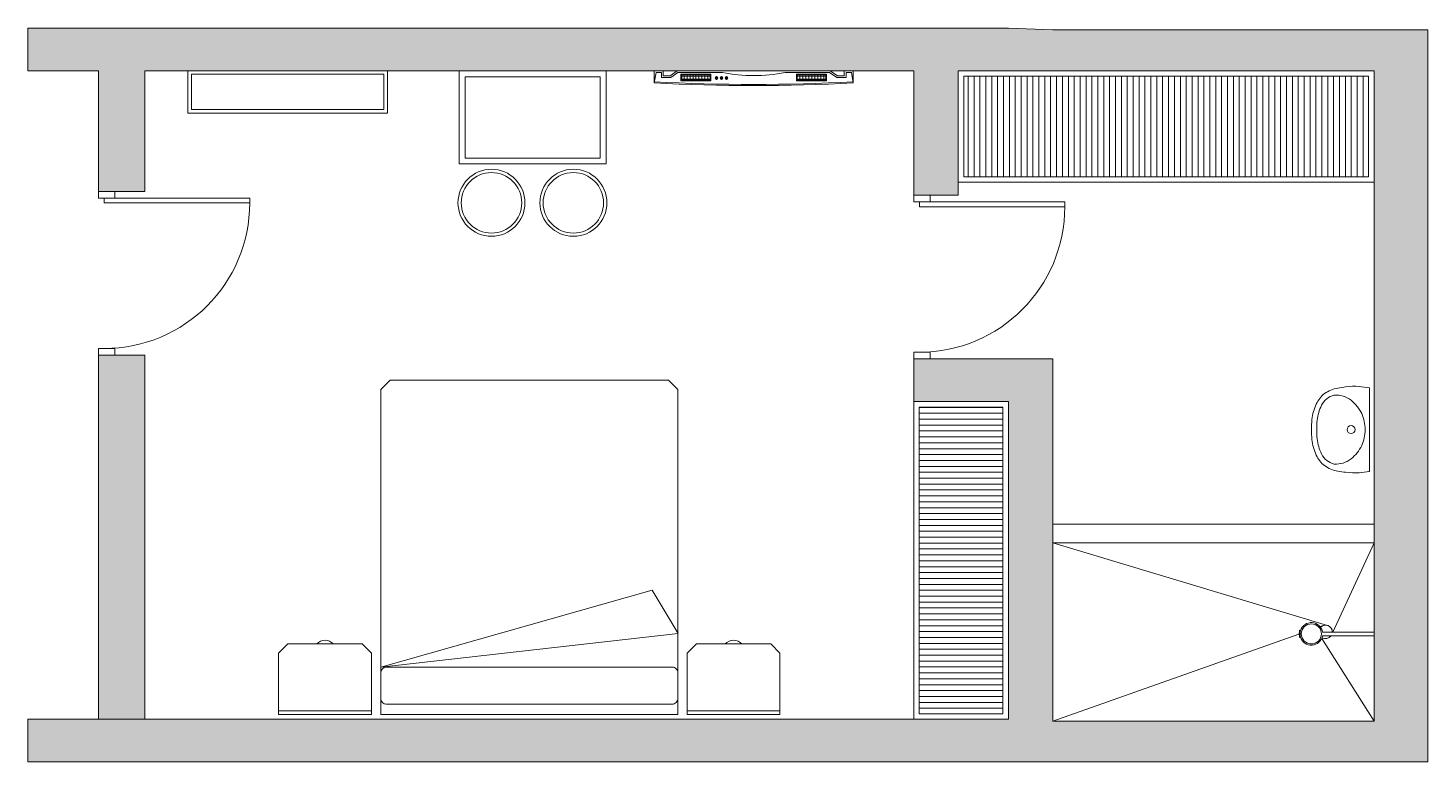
# Model space of a CAD drawing. Extents: x -441051 to -433511, y -898410 to -894460.
import ezdxf

# ---------------------------------------------------------------- set-up
doc = ezdxf.new("R2010")
doc.units = 0
doc.header["$LTSCALE"] = 25
doc.header["$MEASUREMENT"] = 0
doc.layers.add('www.cadblocksfree.com', color=7, linetype='Continuous', lineweight=9)
pattern_1 = [(360, (-990429.78, -1210478.942), (4e-15, 16), []), (90, (-990429.78, -1210478.942), (-16, 5e-15), [])]

msp = doc.modelspace()

# ---------------------------------------------------------------- hatches: boundary and pattern name
at = {"layer": 'www.cadblocksfree.com', "true_color": 0xd1d1d1}
h = msp.add_hatch(color=254, dxfattribs=at)
h.dxf.hatch_style = 1
h.paths.add_polyline_path([(-433511.3, -894469.6), (-433801.3, -894469.6), (-435531.3, -894469.6), (-435771.3, -894459.6), (-440421.3, -894459.6), (-441051.3, -894459.6), (-441051.3, -894689.6), (-440671.3, -894689.6), (-440671.3, -895339.6), (-440421.3, -895339.6), (-440421.3, -894689.6), (-436281.3, -894689.6), (-436281.3, -895359.6), (-436041.3, -895359.6), (-436041.3, -895289.6), (-436041.3, -895289.6), (-436041.3, -894689.6), (-433801.3, -894689.6), (-433801.3, -898189.6), (-435531.3, -898189.6), (-435531.3, -896239.6), (-436281.3, -896239.6), (-436281.3, -896469.6), (-435771.3, -896469.6), (-435771.3, -898179.6), (-440421.3, -898179.6), (-441051.3, -898179.6), (-441051.3, -898409.6), (-440671.3, -898409.6), (-440421.3, -898409.6), (-436281.3, -898409.6), (-436041.3, -898409.6), (-433511.3, -898409.6)])
at = {"layer": 'www.cadblocksfree.com', "lineweight": 5, "ltscale": 0.5}
h = msp.add_hatch(color=256, dxfattribs=at)
h.set_gradient(color1=(7, 8, 8), color2=(0, 0, 0), one_color=1, name='CURVED')
h.paths.add_polyline_path([(-437534.6, -894707.6), (-437534.6, -894743.4), (-437373, -894743.4), (-437373, -894707.6)])
h.paths.add_polyline_path([(-437377.1, -894711.7), (-437377.1, -894739.3), (-437530.6, -894739.3), (-437530.6, -894711.7)], flags=16)
h = msp.add_hatch(dxfattribs=at)
h.set_pattern_fill('_USER', color=256, scale=16, angle=360, style=0, double=1, pattern_type=0)
h.set_pattern_definition(pattern_1)
h.paths.add_polyline_path([(-437530.6, -894711.7), (-437530.6, -894739.3), (-437377.1, -894739.3), (-437377.1, -894711.7)])
h = msp.add_hatch(color=256, dxfattribs=at)
h.set_gradient(color1=(7, 8, 8), color2=(0, 0, 0), one_color=1, name='CURVED')
h.paths.add_polyline_path([(-437350.6, -894728.7, 1), (-437335.9, -894728.7, 1)])
h = msp.add_hatch(color=256, dxfattribs=at)
h.set_gradient(color1=(7, 8, 8), color2=(0, 0, 0), one_color=1, name='CURVED')
h.paths.add_polyline_path([(-437309.2, -894728.7, 1), (-437323.9, -894728.7, 1)])
h = msp.add_hatch(color=256, dxfattribs=at)
h.set_gradient(color1=(7, 8, 8), color2=(0, 0, 0), one_color=1, name='CURVED')
h.paths.add_polyline_path([(-437282.5, -894728.7, 1), (-437297.2, -894728.7, 1)])
h = msp.add_hatch(dxfattribs=at)
h.set_pattern_fill('_USER', color=256, scale=16, angle=360, style=0, double=1, pattern_type=0)
h.set_pattern_definition(pattern_1)
h.paths.add_polyline_path([(-436754.8, -894739.3), (-436754.8, -894711.7), (-436908.3, -894711.7), (-436908.3, -894739.3)])
at = {"layer": 'www.cadblocksfree.com', "ltscale": 0.01}
h = msp.add_hatch(dxfattribs=at)
h.set_pattern_fill('ANSI31', color=256, scale=10, angle=225)
h.set_pattern_definition([(270, (932690.884, 965291.417), (31.75, 4e-11), [])])
h.paths.add_polyline_path([(-436011.3, -894719.6), (-436011.3, -895259.6), (-433831.3, -895259.6), (-433831.3, -894719.6)])
at = {"layer": 'www.cadblocksfree.com', "true_color": 0xd1d1d1}
h = msp.add_hatch(color=254, dxfattribs=at)
h.dxf.hatch_style = 1
h.paths.add_polyline_path([(-440421.3, -896219.6), (-440671.3, -896219.6), (-440671.3, -898179.6), (-440421.3, -898179.6)])
at = {"layer": 'www.cadblocksfree.com', "ltscale": 0.01}
h = msp.add_hatch(dxfattribs=at)
h.set_pattern_fill('ANSI31', color=256, scale=10, angle=315)
h.set_pattern_definition([(8e-11, (952269.65, 781708.436), (-4e-11, 31.75), [])])
h.paths.add_polyline_path([(-435801.3, -898149.6), (-436251.3, -898149.6), (-436251.3, -896499.6), (-435801.3, -896499.6)])

# ---------------------------------------------------------------- linework, layer by layer
for p, q in [((-433801.3, -894469.6), (-433511.3, -894469.6)), ((-433511.3, -894469.6), (-433511.3, -898409.6)), ((-436041.3, -895289.6), (-433801.3, -895289.6)), ((-436041.3, -895289.6), (-433801.3, -895289.6)), ((-435531.3, -897129.6), (-433801.3, -897129.6)), ((-435531.3, -897229.6), (-433801.3, -897229.6)), ((-433801.3, -898409.6), (-433511.3, -898409.6))]:
    msp.add_line(p, q, dxfattribs=at)
at = {"layer": 'www.cadblocksfree.com'}
for p, q in [((-440189.7, -894689.6), (-439115.9, -894689.6)), ((-440189.7, -894689.6), (-440189.7, -894917.7)), ((-439115.9, -894689.6), (-439115.9, -894917.7)), ((-440170.6, -894708.7), (-439135, -894708.7)), ((-440170.6, -894708.7), (-440170.6, -894898.6)), ((-439135, -894708.7), (-439135, -894898.6)), ((-438696.9, -895159.2), (-438696.9, -894721.6)), ((-438696.9, -894721.6), (-437969.6, -894721.6)), ((-437969.6, -894721.6), (-437969.6, -895159.2)), ((-440189.7, -894917.7), (-439115.9, -894917.7)), ((-440170.6, -894898.6), (-439135, -894898.6)), ((-437969.6, -895159.2), (-438696.9, -895159.2)), ((-440671.3, -895339.6), (-440671.3, -895374.8)), ((-440671.3, -895339.6), (-440583.3, -895339.6)), ((-440671.3, -895374.8), (-440583.3, -895374.8)), ((-440640.5, -895374.8), (-440640.5, -895401.2)), ((-439857.3, -895374.8), (-440640.5, -895374.8)), ((-440583.3, -895339.6), (-440583.3, -895374.8)), ((-439857.3, -895401.2), (-439857.3, -895374.8)), ((-436281.3, -895359.6), (-436281.3, -895394.8)), ((-436281.3, -895359.6), (-436193.3, -895359.6)), ((-436193.3, -895359.6), (-436193.3, -895394.8)), ((-440640.5, -895401.2), (-439857.3, -895401.2)), ((-436281.3, -895394.8), (-436193.3, -895394.8)), ((-436250.5, -895394.8), (-436250.5, -895421.2)), ((-435467.3, -895394.8), (-436250.5, -895394.8)), ((-436250.5, -895421.2), (-435467.3, -895421.2)), ((-435467.3, -895421.2), (-435467.3, -895394.8)), ((-440671.3, -896184.4), (-440671.3, -896219.6)), ((-440671.3, -896184.4), (-440583.3, -896184.4)), ((-440583.3, -896184.4), (-440583.3, -896219.6)), ((-436281.3, -896204.4), (-436281.3, -896239.6)), ((-436281.3, -896204.4), (-436193.3, -896204.4)), ((-436193.3, -896204.4), (-436193.3, -896239.6)), ((-440671.3, -896219.6), (-440583.3, -896219.6)), ((-436281.3, -896239.6), (-436193.3, -896239.6)), ((-439101.3, -896354.6), (-439151.3, -896404.6)), ((-437601.3, -896354.6), (-439101.3, -896354.6)), ((-437551.3, -896404.6), (-437601.3, -896354.6)), ((-440671.3, -896419.6), (-440671.3, -898179.6)), ((-440421.3, -896419.6), (-440421.3, -898179.6)), ((-439151.3, -896404.6), (-439151.3, -898154.6)), ((-437551.3, -898154.6), (-437551.3, -896404.6)), ((-439151.3, -897899.1), (-437689.4, -897484.8)), ((-437689.4, -897484.8), (-437549.6, -897717.9)), ((-437551.3, -897710.1), (-437554.3, -897710.1)), ((-434203.1, -897700.3), (-434197.4, -897702.1)), ((-434079.4, -897710.3), (-433801.3, -897710.3)), ((-439651.3, -897774.6), (-439701.3, -897824.6)), ((-439251.3, -897774.6), (-439651.3, -897774.6)), ((-439201.3, -897824.6), (-439251.3, -897774.6)), ((-439151.3, -897899.1), (-437549.6, -897717.9)), ((-437501.3, -897824.6), (-437451.3, -897774.6)), ((-437451.3, -897774.6), (-437051.3, -897774.6)), ((-437051.3, -897774.6), (-437001.3, -897824.6)), ((-434206.6, -897720.3), (-434200.2, -897720.3)), ((-434206.6, -897720.3), (-434200.2, -897720.3)), ((-434197.5, -897738), (-434203, -897739.7)), ((-434079.4, -897730.3), (-433801.3, -897730.3)), ((-439701.3, -898154.6), (-439701.3, -897824.6)), ((-439201.3, -898154.6), (-439201.3, -897824.6)), ((-437501.3, -898154.6), (-437501.3, -897824.6)), ((-437001.3, -898154.6), (-437001.3, -897824.6)), ((-439148.2, -897897.6), (-439151.3, -897897.6)), ((-437581.3, -897899.1), (-439121.3, -897899.1)), ((-439201.3, -898134.6), (-439701.3, -898134.6)), ((-439201.3, -898154.6), (-439701.3, -898154.6)), ((-437551.3, -898154.6), (-439151.3, -898154.6)), ((-437583.3, -898099.1), (-439121.5, -898099.1)), ((-437501.3, -898134.6), (-437001.3, -898134.6)), ((-437501.3, -898154.6), (-437001.3, -898154.6))]:
    msp.add_line(p, q, dxfattribs=at)
at = {"layer": 'www.cadblocksfree.com', "ltscale": 0.5}
for p, q in [((-437629.7, -894689.6), (-437678.7, -894689.6)), ((-437678.7, -894689.6), (-437678.7, -894755.2)), ((-437629.7, -894689.6), (-437629.7, -894716.2)), ((-437593, -894716.2), (-437554.4, -894689.6)), ((-436730.9, -894689.6), (-437554.4, -894689.6)), ((-436692.3, -894716.2), (-436730.9, -894689.6)), ((-436606.7, -894689.6), (-436655.7, -894689.6)), ((-436655.7, -894689.6), (-436655.7, -894716.2)), ((-436606.7, -894755.2), (-436606.7, -894689.6)), ((-437668.6, -894699.6), (-437678.7, -894755.2)), ((-437639.7, -894699.6), (-437668.6, -894699.6)), ((-437639.7, -894699.6), (-437639.7, -894726.2)), ((-437639.7, -894726.2), (-437589.9, -894726.2)), ((-437629.7, -894716.2), (-437593, -894716.2)), ((-437589.9, -894726.2), (-437551.3, -894699.6)), ((-437311.1, -894699.6), (-437551.3, -894699.6)), ((-436974.2, -894699.6), (-436734, -894699.6)), ((-436695.4, -894726.2), (-436734, -894699.6)), ((-436645.6, -894726.2), (-436695.4, -894726.2)), ((-436655.7, -894716.2), (-436692.3, -894716.2)), ((-436645.6, -894699.6), (-436616.7, -894699.6)), ((-436645.6, -894699.6), (-436645.6, -894726.2)), ((-436616.7, -894699.6), (-436606.7, -894755.2)), ((-435531.3, -897229.6), (-434052.8, -897674.7)), ((-433801.3, -897229.6), (-434023.5, -897710.3)), ((-434092.7, -897681.3), (-434076.5, -897675.6)), ((-435531.3, -898189.6), (-434206.2, -897721.4)), ((-433801.3, -898189.6), (-434083.9, -897745.1))]:
    msp.add_line(p, q, dxfattribs=at)
at = {"layer": 'www.cadblocksfree.com'}
for points in [[(-433511.3, -894469.6), (-435531.3, -894469.6), (-435531.3, -894469.6), (-435531.3, -894469.6), (-435531.3, -894469.6), (-435771.3, -894459.6), (-435771.3, -894459.6), (-440421.3, -894459.6), (-441051.3, -894459.6), (-441051.3, -894689.6), (-440671.3, -894689.6), (-440671.3, -895339.6), (-440421.3, -895339.6), (-440421.3, -894689.6), (-436281.3, -894689.6), (-436281.3, -895359.6), (-436041.3, -895359.6), (-436041.3, -894689.6), (-433801.3, -894689.6), (-433801.3, -898189.6), (-435531.3, -898189.6), (-435531.3, -896239.6), (-436281.3, -896239.6), (-436281.3, -896469.6), (-435771.3, -896469.6), (-435771.3, -898179.6), (-440421.3, -898179.6), (-441051.3, -898179.6), (-441051.3, -898409.6), (-440671.3, -898409.6), (-440671.3, -898409.6), (-440421.3, -898409.6), (-440421.3, -898409.6), (-436281.3, -898409.6), (-436281.3, -898409.6), (-436041.3, -898409.6), (-436041.3, -898409.6), (-433511.3, -898409.6)], [(-433511.3, -898409.6), (-433511.3, -894469.6)]]:
    msp.add_lwpolyline(points, dxfattribs=at)
for points in [[(-437937.6, -894689.6), (-437937.6, -895191.2), (-438728.9, -895191.2), (-438728.9, -894689.6)], [(-440671.3, -896219.6), (-440421.3, -896219.6), (-440421.3, -898179.6), (-440671.3, -898179.6)]]:
    msp.add_lwpolyline(points, close=True, dxfattribs=at)
at = {"layer": 'www.cadblocksfree.com', "ltscale": 0.01}
for points in [[(-436041.3, -894689.6), (-433801.3, -894689.6), (-433801.3, -895289.6), (-436041.3, -895289.6)], [(-436011.3, -894719.6), (-433831.3, -894719.6), (-433831.3, -895259.6), (-436011.3, -895259.6)], [(-436281.3, -896469.6), (-435771.3, -896469.6), (-435771.3, -898179.6), (-436281.3, -898179.6)], [(-436251.3, -896499.6), (-435801.3, -896499.6), (-435801.3, -898149.6), (-436251.3, -898149.6)]]:
    msp.add_lwpolyline(points, close=True, dxfattribs=at)
at = {"layer": 'www.cadblocksfree.com', "ltscale": 0.5}
for points in [[(-437534.6, -894707.6), (-437373, -894707.6), (-437373, -894743.4), (-437534.6, -894743.4)], [(-437530.6, -894711.7), (-437377.1, -894711.7), (-437377.1, -894739.3), (-437530.6, -894739.3)], [(-436750.7, -894707.6), (-436912.3, -894707.6), (-436912.3, -894743.4), (-436750.7, -894743.4)], [(-436754.8, -894711.7), (-436908.3, -894711.7), (-436908.3, -894739.3), (-436754.8, -894739.3)]]:
    msp.add_lwpolyline(points, close=True, dxfattribs=at)
at = {"layer": 'www.cadblocksfree.com'}
msp.add_lwpolyline([(-433826.3, -896397.8, 0.283848), (-433827.3, -896396.1, 0.0016), (-433827.6, -896396, 0.004361), (-433882.3, -896388.8, 0.059372), (-433954.8, -896391.4, 0.047956), (-433996.8, -896397.5, 0.069863), (-434034.9, -896407.9, 0.048874), (-434068.2, -896427.2, 0.098043), (-434094.6, -896453, 0.053945), (-434112.7, -896483.1, 0.078989), (-434136.6, -896567.3, 0.027756), (-434138.8, -896620.4, 0.027864), (-434136.6, -896674.4, 0.078989), (-434112.7, -896758.6, 0.053945), (-434094.6, -896788.7, 0.098043), (-434068.2, -896814.5, 0.048874), (-434034.9, -896833.8, 0.069863), (-433996.8, -896844.2, 0.047956), (-433954.8, -896850.3, 0.059372), (-433882.3, -896852.9, 0.007301), (-433827.6, -896845.7, 0.0016), (-433827.3, -896845.6, 0.283848), (-433826.3, -896843.9)], format="xyb", close=True, dxfattribs=at)
at = {"layer": 'www.cadblocksfree.com', "lineweight": 5, "ltscale": 0.5}
for centre in [(-437343.3, -894728.7), (-437316.6, -894728.7), (-437289.8, -894728.7)]:
    msp.add_circle(centre, 7.37, dxfattribs=at)
at = {"layer": 'www.cadblocksfree.com'}
for centre, radius in [((-438555.1, -895400.2), 180.4), ((-438114, -895400.2), 180.4), ((-438555.1, -895400.2), 162.8), ((-438114, -895400.2), 162.8), ((-433925.6, -896620.8), 21.4), ((-434139.4, -897720.3), 54.1)]:
    msp.add_circle(centre, radius, dxfattribs=at)
at = {"layer": 'www.cadblocksfree.com', "ltscale": 0.5}
for centre, radius, start, end in [((-437142.7, -884760.6), 10008.9, 266.93022, 273.06978), ((-437142.7, -884754.5), 10008.9, 266.93653, 273.06347), ((-434063.3, -897709.6), 36.5, 358.91498, 137.17663), ((-434063.3, -897709.6), 36.5, 238.81565, 325.41712)]:
    msp.add_arc(centre, radius, start, end, dxfattribs=at)
at = {"layer": 'www.cadblocksfree.com', "lineweight": 5, "ltscale": 0.5}
msp.add_arc((-437142.7, -893805.4), 910, 259.33047, 280.66953, dxfattribs=at)
at = {"layer": 'www.cadblocksfree.com'}
for centre, radius, start, end in [((-440640.5, -895401.2), 783.2, 270, 0), ((-436250.5, -895421.2), 783.2, 270, 0), ((-433860, -896600.2), 250.1, 153.87205, 173.13922), ((-433995.8, -896531.1), 97.7, 102.09142, 155.14998), ((-434007, -896570.6), 135.3, 52.75244, 93.93328), ((-434113.8, -896673.3), 282.7, 29.32719, 48.11137), ((-433653.2, -896614.4), 457.2, 174.46798, 180.81381), ((-434098.4, -896626.2), 248.4, 1.23361, 21.56809), ((-433653.2, -896627.3), 457.2, 179.18619, 185.53202), ((-434098.4, -896615.5), 248.4, 338.43191, 358.76639), ((-433860, -896641.5), 250.1, 186.86078, 206.12795), ((-434113.8, -896568.4), 282.7, 311.88863, 330.67281), ((-433995.8, -896710.5), 97.7, 204.85002, 257.90858), ((-434007, -896671.1), 135.3, 266.06672, 307.24756), ((-434242.2, -897704.9), 38.8, 336.64666, 6.02132), ((-434203.2, -897700.8), 0.485, 72.61204, 186.02132), ((-434139.4, -897720.3), 60.8, 162.61204, 196.9908), ((-434139.4, -897720.3), 60.8, 9.46873, 162.61204), ((-439449.2, -897819.9), 65.4, 91.86216, 136.09704), ((-439453.4, -897819.9), 65.4, 43.90296, 88.13784), ((-437249.2, -897819.9), 65.4, 91.86216, 136.09704), ((-437253.4, -897819.9), 65.4, 43.90296, 88.13784), ((-434242.2, -897735.6), 38.8, 354.71051, 23.35334), ((-434203.1, -897739.3), 0.485, 174.71051, 286.9908), ((-434139.4, -897720.3), 60.8, 196.9908, 350.53127), ((-439121.3, -897929.1), 30, 90, 180), ((-437581.3, -897929.1), 30, 359.99998, 90.00004), ((-439121.3, -898069.1), 30, 180.11268, 269.62857), ((-437583.3, -898067.1), 32, 269.99992, 359.99995)]:
    msp.add_arc(centre, radius, start, end, dxfattribs=at)

doc.saveas('drawing.dxf')
